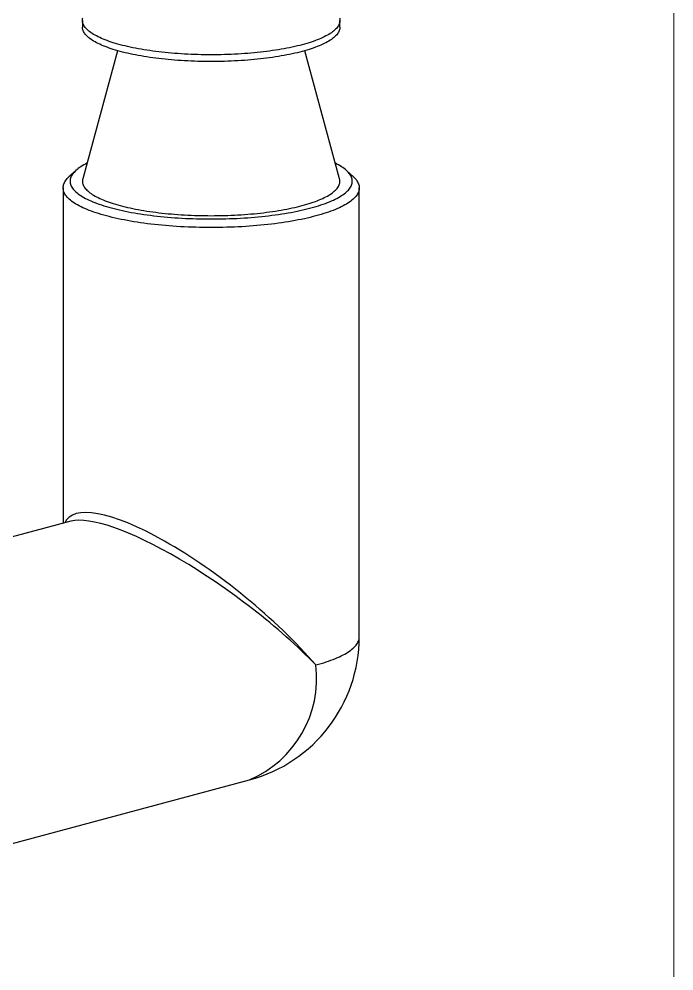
# Model space of a CAD drawing. Header units: inches. Extents: x 0.08 to 3.4, y 0.08 to 2.61.
# Drawn here: x 3.1602 to 3.3955, y 2.0266 to 2.3687 of the extents above; entities that cross this region are included whole.
import ezdxf

# ---------------------------------------------------------------- set-up
doc = ezdxf.new("R2010")
doc.units = ezdxf.units.IN
doc.header["$LTSCALE"] = 0.31586
doc.header["$MEASUREMENT"] = 0
doc.linetypes.add('SLD-Solid', pattern=[0])

msp = doc.modelspace()

# ---------------------------------------------------------------- linework, layer by layer
at = {"color": 7, "linetype": 'SLD-Solid', "lineweight": 18}
msp.add_line((3.395495, 0.078965), (3.395495, 2.605845), dxfattribs=at)
at = {"color": 7, "linetype": 'SLD-Solid', "lineweight": 25}
for p, q in [((3.1829963, 2.3682079), (3.1829963, 2.3657993)), ((3.2754934, 2.3657993), (3.2754934, 2.3682079)), ((3.1956049, 2.3572965), (3.1831182, 2.3113019)), ((3.2753716, 2.3113019), (3.2628848, 2.3572965)), ((3.1805581, 2.3141792), (3.1781568, 2.3119569)), ((3.280333, 2.3119569), (3.2779317, 2.3141792)), ((3.1760591, 2.3079945), (3.1760591, 2.1874353)), ((3.2824307, 2.1466228), (3.2824307, 2.3079945)), ((3.1788372, 2.1881795), (3.0970446, 2.1662664)), ((3.1245719, 2.0635183), (3.2430086, 2.0952488))]:
    msp.add_line(p, q, dxfattribs=at)
at = {"color": 7, "linetype": 'SLD-Solid', "lineweight": 25, "flags": 128}
for points in [[(3.2753602, 2.3691475), (3.27543, 2.3688563), (3.2754776, 2.3685322), (3.2754934, 2.3682079), (3.2754776, 2.3678835), (3.27543, 2.3675594), (3.2753508, 2.3672357), (3.2752401, 2.3669127), (3.2750978, 2.3665906), (3.274924, 2.3662696), (3.274719, 2.3659499), (3.2744828, 2.3656317), (3.2742156, 2.3653154), (3.2739175, 2.365001), (3.2735889, 2.3646888), (3.2732299, 2.364379), (3.2728407, 2.3640718), (3.2724216, 2.3637675), (3.271973, 2.3634662), (3.271495, 2.3631682), (3.2709881, 2.3628736), (3.2704526, 2.3625827), (3.2698889, 2.3622956), (3.2692973, 2.3620126), (3.2686782, 2.3617339), (3.2680322, 2.3614595), (3.2673595, 2.3611898), (3.2666607, 2.3609249), (3.2659363, 2.360665), (3.2651867, 2.3604103), (3.2644125, 2.3601609), (3.2636142, 2.359917), (3.2627924, 2.3596788), (3.2619475, 2.3594465), (3.2610803, 2.3592201), (3.2601912, 2.3589999), (3.2592809, 2.3587861), (3.25835, 2.3585786), (3.2573992, 2.3583778), (3.2564291, 2.3581837), (3.2554403, 2.3579965), (3.2544336, 2.3578163), (3.2534097, 2.3576432), (3.2523691, 2.3574774), (3.2513128, 2.3573189), (3.2502413, 2.3571679), (3.2491554, 2.3570244), (3.2480559, 2.3568886), (3.2469434, 2.3567605), (3.2458189, 2.3566403), (3.244683, 2.3565281), (3.2435365, 2.3564238), (3.2423802, 2.3563276), (3.2412149, 2.3562396), (3.2400414, 2.3561597), (3.2388605, 2.3560881), (3.237673, 2.3560249), (3.2364797, 2.3559699), (3.2352815, 2.3559234), (3.2340792, 2.3558852), (3.2328735, 2.3558556), (3.2316653, 2.3558344), (3.2304555, 2.3558216), (3.2292449, 2.3558174), (3.2280342, 2.3558216), (3.2268244, 2.3558344), (3.2256163, 2.3558556), (3.2244106, 2.3558852), (3.2232082, 2.3559234), (3.22201, 2.3559699), (3.2208168, 2.3560249), (3.2196293, 2.3560881), (3.2184484, 2.3561597), (3.2172749, 2.3562396), (3.2161096, 2.3563276), (3.2149533, 2.3564238), (3.2138068, 2.3565281), (3.2126709, 2.3566403), (3.2115463, 2.3567605), (3.2104339, 2.3568886), (3.2093344, 2.3570244), (3.2082485, 2.3571679), (3.207177, 2.3573189), (3.2061206, 2.3574774), (3.2050801, 2.3576432), (3.2040561, 2.3578163), (3.2030494, 2.3579965), (3.2020607, 2.3581837), (3.2010906, 2.3583778), (3.2001397, 2.3585786), (3.1992089, 2.3587861), (3.1982986, 2.3589999), (3.1974095, 2.3592201), (3.1965422, 2.3594465), (3.1956974, 2.3596788), (3.1948755, 2.359917), (3.1940772, 2.3601609), (3.193303, 2.3604103), (3.1925534, 2.360665), (3.191829, 2.3609249), (3.1911303, 2.3611898), (3.1904576, 2.3614595), (3.1898115, 2.3617339), (3.1891925, 2.3620126), (3.1886009, 2.3622956), (3.1880371, 2.3625827), (3.1875016, 2.3628736), (3.1869947, 2.3631682), (3.1865168, 2.3634662), (3.1860682, 2.3637675), (3.1856491, 2.3640718), (3.1852599, 2.364379), (3.1849009, 2.3646888), (3.1845722, 2.365001), (3.1842742, 2.3653154), (3.184007, 2.3656317), (3.1837708, 2.3659499), (3.1835657, 2.3662696), (3.183392, 2.3665906), (3.1832497, 2.3669127), (3.1831389, 2.3672357), (3.1830597, 2.3675594), (3.1830122, 2.3678835), (3.1829963, 2.3682079), (3.1830122, 2.3685322), (3.1830597, 2.3688563), (3.1831295, 2.3691475)], [(3.2754934, 2.3657993), (3.2754776, 2.365475), (3.27543, 2.3651509), (3.2753508, 2.3648272), (3.2752401, 2.3645042), (3.2750978, 2.364182), (3.274924, 2.363861), (3.274719, 2.3635413), (3.2744828, 2.3632232), (3.2742156, 2.3629068), (3.2739175, 2.3625924), (3.2735889, 2.3622802), (3.2732299, 2.3619705), (3.2728407, 2.3616633), (3.2724216, 2.361359), (3.271973, 2.3610577), (3.271495, 2.3607597), (3.2709881, 2.3604651), (3.2704526, 2.3601742), (3.2698889, 2.3598871), (3.2692973, 2.3596041), (3.2686782, 2.3593253), (3.2680322, 2.359051), (3.2673595, 2.3587813), (3.2666607, 2.3585164), (3.2659363, 2.3582565), (3.2651867, 2.3580017), (3.2644125, 2.3577524), (3.2636142, 2.3575085), (3.2627924, 2.3572703), (3.2619475, 2.3570379), (3.2610803, 2.3568116), (3.2601912, 2.3565914), (3.2592809, 2.3563775), (3.25835, 2.3561701), (3.2573992, 2.3559693), (3.2564291, 2.3557752), (3.2554403, 2.355588), (3.2544336, 2.3554078), (3.2534097, 2.3552347), (3.2523691, 2.3550689), (3.2513128, 2.3549104), (3.2502413, 2.3547593), (3.2491554, 2.3546159), (3.2480559, 2.3544801), (3.2469434, 2.354352), (3.2458189, 2.3542318), (3.244683, 2.3541195), (3.2435365, 2.3540153), (3.2423802, 2.3539191), (3.2412149, 2.353831), (3.2400414, 2.3537512), (3.2388605, 2.3536796), (3.237673, 2.3536163), (3.2364797, 2.3535614), (3.2352815, 2.3535148), (3.2340792, 2.3534767), (3.2328735, 2.353447), (3.2316653, 2.3534258), (3.2304555, 2.3534131), (3.2292449, 2.3534088), (3.2280342, 2.3534131), (3.2268244, 2.3534258), (3.2256163, 2.353447), (3.2244106, 2.3534767), (3.2232082, 2.3535148), (3.22201, 2.3535614), (3.2208168, 2.3536163), (3.2196293, 2.3536796), (3.2184484, 2.3537512), (3.2172749, 2.353831), (3.2161096, 2.3539191), (3.2149533, 2.3540153), (3.2138068, 2.3541195), (3.2126709, 2.3542318), (3.2115463, 2.354352), (3.2104339, 2.3544801), (3.2093344, 2.3546159), (3.2082485, 2.3547593), (3.207177, 2.3549104), (3.2061206, 2.3550689), (3.2050801, 2.3552347), (3.2040561, 2.3554078), (3.2030494, 2.355588), (3.2020607, 2.3557752), (3.2010906, 2.3559693), (3.2001397, 2.3561701), (3.1992089, 2.3563775), (3.1982986, 2.3565914), (3.1974095, 2.3568116), (3.1965422, 2.3570379), (3.1956974, 2.3572703), (3.1948755, 2.3575085), (3.1940772, 2.3577524), (3.193303, 2.3580017), (3.1925534, 2.3582565), (3.191829, 2.3585164), (3.1911303, 2.3587813), (3.1904576, 2.359051), (3.1898115, 2.3593253), (3.1891925, 2.3596041), (3.1886009, 2.3598871), (3.1880371, 2.3601742), (3.1875016, 2.3604651), (3.1869947, 2.3607597), (3.1865168, 2.3610577), (3.1860682, 2.361359), (3.1856491, 2.3616633), (3.1852599, 2.3619705), (3.1849009, 2.3622802), (3.1845722, 2.3625924), (3.1842742, 2.3629068), (3.184007, 2.3632232), (3.1837708, 2.3635413), (3.1835657, 2.363861), (3.183392, 2.364182), (3.1832497, 2.3645042), (3.1831389, 2.3648272), (3.1830597, 2.3651509), (3.1830122, 2.365475), (3.1829963, 2.3657993)], [(3.1846227, 2.3168436), (3.1840834, 2.316568), (3.1834965, 2.3162491), (3.182941, 2.3159263), (3.1824172, 2.3155997), (3.1819255, 2.3152695), (3.1814663, 2.3149359), (3.1810397, 2.3145993), (3.1806462, 2.3142598), (3.1802861, 2.3139177), (3.1799594, 2.3135731), (3.1796666, 2.3132264), (3.1794077, 2.3128777), (3.179183, 2.3125273), (3.1789926, 2.3121755), (3.1788366, 2.3118225), (3.1787152, 2.3114685), (3.1786284, 2.3111138), (3.1785764, 2.3107585), (3.178559, 2.3104031), (3.1785764, 2.3100476), (3.1786284, 2.3096924), (3.1787152, 2.3093377), (3.1788366, 2.3089837), (3.1789926, 2.3086306), (3.179183, 2.3082788), (3.1794077, 2.3079284), (3.1796666, 2.3075798), (3.1799594, 2.3072331), (3.1802861, 2.3068885), (3.1806462, 2.3065463), (3.1810397, 2.3062068), (3.1814663, 2.3058702), (3.1819255, 2.3055367), (3.1824172, 2.3052065), (3.182941, 2.3048799), (3.1834965, 2.304557), (3.1840834, 2.3042382), (3.1847012, 2.3039236), (3.1853496, 2.3036134), (3.186028, 2.3033079), (3.1867361, 2.3030073), (3.1874733, 2.3027117), (3.1882391, 2.3024214), (3.1890331, 2.3021365), (3.1898545, 2.3018573), (3.190703, 2.301584), (3.1915779, 2.3013167), (3.1924786, 2.3010557), (3.1934045, 2.3008011)], [(3.1934045, 2.3008011), (3.194355, 2.300553), (3.1953294, 2.3003117), (3.196327, 2.3000773), (3.1973472, 2.29985), (3.1983893, 2.2996299), (3.1994525, 2.2994172), (3.2005361, 2.299212), (3.2016394, 2.2990145), (3.2027616, 2.2988248), (3.2039019, 2.298643), (3.2050597, 2.2984693), (3.206234, 2.2983038), (3.207424, 2.2981466), (3.2086291, 2.2979978), (3.2098482, 2.2978574), (3.2110807, 2.2977257), (3.2123256, 2.2976027), (3.2135821, 2.2974884), (3.2148493, 2.297383), (3.2161264, 2.2972865), (3.2174125, 2.297199), (3.2187067, 2.2971205), (3.2200081, 2.2970512), (3.2213159, 2.2969909), (3.222629, 2.2969399), (3.2239468, 2.2968982), (3.2252681, 2.2968656), (3.2265922, 2.2968424), (3.2279181, 2.2968284), (3.2292449, 2.2968238), (3.2305717, 2.2968284), (3.2318976, 2.2968424), (3.2332216, 2.2968656), (3.234543, 2.2968982), (3.2358607, 2.2969399), (3.2371739, 2.2969909), (3.2384817, 2.2970512), (3.2397831, 2.2971205), (3.2410773, 2.297199), (3.2423634, 2.2972865), (3.2436405, 2.297383), (3.2449077, 2.2974884), (3.2461642, 2.2976027), (3.2474091, 2.2977257), (3.2486415, 2.2978574), (3.2498607, 2.2979978), (3.2510657, 2.2981466), (3.2522558, 2.2983038), (3.2534301, 2.2984693), (3.2545878, 2.298643), (3.2557282, 2.2988248), (3.2568504, 2.2990145), (3.2579537, 2.299212), (3.2590373, 2.2994172), (3.2601005, 2.2996299), (3.2611425, 2.29985), (3.2621627, 2.3000773), (3.2631604, 2.3003117), (3.2641347, 2.300553), (3.2650852, 2.3008011), (3.2660111, 2.3010557), (3.2669118, 2.3013167), (3.2677867, 2.301584), (3.2686352, 2.3018573), (3.2694567, 2.3021365), (3.2702506, 2.3024214), (3.2710165, 2.3027117), (3.2717536, 2.3030073), (3.2724617, 2.3033079), (3.2731402, 2.3036134), (3.2737885, 2.3039236), (3.2744063, 2.3042382), (3.2749932, 2.304557), (3.2755487, 2.3048799), (3.2760725, 2.3052065), (3.2765642, 2.3055367), (3.2770235, 2.3058702), (3.27745, 2.3062068), (3.2778435, 2.3065463), (3.2782037, 2.3068885), (3.2785303, 2.3072331), (3.2788232, 2.3075798), (3.279082, 2.3079284), (3.2793067, 2.3082788), (3.2794972, 2.3086306), (3.2796531, 2.3089837), (3.2797745, 2.3093377), (3.2798613, 2.3096924), (3.2799134, 2.3100476), (3.2799308, 2.3104031), (3.2799134, 2.3107585), (3.2798613, 2.3111138), (3.2797745, 2.3114685), (3.2796531, 2.3118225), (3.2794972, 2.3121755), (3.2793067, 2.3125273), (3.279082, 2.3128777), (3.2788232, 2.3132264), (3.2785303, 2.3135731), (3.2782037, 2.3139177), (3.2778435, 2.3142598), (3.27745, 2.3145993), (3.2770235, 2.3149359), (3.2765642, 2.3152695), (3.2760725, 2.3155997), (3.2755487, 2.3159263), (3.2749932, 2.3162491), (3.2744063, 2.316568), (3.2738671, 2.3168436)], [(3.1916368, 2.2979189), (3.1906653, 2.2981861), (3.1897201, 2.2984601), (3.1888021, 2.2987405), (3.1879117, 2.2990273), (3.1870497, 2.2993203), (3.1862167, 2.2996192), (3.1854131, 2.2999238), (3.1846395, 2.3002339), (3.1838965, 2.3005494), (3.1831846, 2.30087), (3.1825043, 2.3011955), (3.181856, 2.3015256), (3.1812401, 2.3018602), (3.1806572, 2.3021989), (3.1801076, 2.3025417), (3.1795916, 2.3028881), (3.1791097, 2.3032381), (3.1786622, 2.3035913), (3.1782493, 2.3039476), (3.1778713, 2.3043066), (3.1775286, 2.3046682), (3.1772213, 2.305032), (3.1769497, 2.3053979), (3.1767139, 2.3057655), (3.1765141, 2.3061347), (3.1763504, 2.3065051), (3.176223, 2.3068766), (3.176132, 2.3072488), (3.1760773, 2.3076215), (3.1760591, 2.3079945), (3.1760773, 2.3083675), (3.176132, 2.3087403), (3.176223, 2.3091125), (3.1763504, 2.309484), (3.1765141, 2.3098544), (3.1767139, 2.3102236), (3.1769497, 2.3105912), (3.1772213, 2.3109571), (3.1775286, 2.3113209), (3.1778713, 2.3116825), (3.1781568, 2.3119569)], [(3.1831182, 2.3113019), (3.1830597, 2.3110515), (3.1830122, 2.3107274), (3.1829963, 2.3104031), (3.1830122, 2.3100787), (3.1830597, 2.3097546), (3.1831389, 2.3094309), (3.1832497, 2.3091079), (3.183392, 2.3087858), (3.1835657, 2.3084648), (3.1837708, 2.3081451), (3.184007, 2.3078269), (3.1842742, 2.3075106), (3.1845722, 2.3071962), (3.1849009, 2.306884), (3.1852599, 2.3065742), (3.1856491, 2.306267), (3.1860682, 2.3059627), (3.1865168, 2.3056614), (3.1869947, 2.3053634), (3.1875016, 2.3050688), (3.1880371, 2.3047779), (3.1886009, 2.3044908), (3.1891925, 2.3042078), (3.1898115, 2.3039291), (3.1904576, 2.3036547), (3.1911303, 2.303385), (3.191829, 2.3031201), (3.1925534, 2.3028602), (3.193303, 2.3026055), (3.1940772, 2.3023561), (3.1948755, 2.3021122), (3.1956974, 2.301874), (3.1965422, 2.3016417), (3.1974095, 2.3014153), (3.1982986, 2.3011951), (3.1992089, 2.3009813), (3.2001397, 2.3007739), (3.2010906, 2.300573), (3.2020607, 2.300379), (3.2030494, 2.3001917), (3.2040561, 2.3000115), (3.2050801, 2.2998384), (3.2061206, 2.2996726), (3.207177, 2.2995141), (3.2082485, 2.2993631), (3.2093344, 2.2992196), (3.2104339, 2.2990838), (3.2115463, 2.2989558), (3.2126709, 2.2988356), (3.2138068, 2.2987233), (3.2149533, 2.298619), (3.2161096, 2.2985228), (3.2172749, 2.2984348), (3.2184484, 2.2983549), (3.2196293, 2.2982833), (3.2208168, 2.2982201), (3.22201, 2.2981651), (3.2232082, 2.2981186), (3.2244106, 2.2980805), (3.2256163, 2.2980508), (3.2268244, 2.2980296), (3.2280342, 2.2980168), (3.2292449, 2.2980126), (3.2304555, 2.2980168), (3.2316653, 2.2980296), (3.2328735, 2.2980508), (3.2340792, 2.2980805), (3.2352815, 2.2981186), (3.2364797, 2.2981651), (3.237673, 2.2982201), (3.2388605, 2.2982833), (3.2400414, 2.2983549), (3.2412149, 2.2984348), (3.2423802, 2.2985228), (3.2435365, 2.298619), (3.244683, 2.2987233), (3.2458189, 2.2988356), (3.2469434, 2.2989558), (3.2480559, 2.2990838), (3.2491554, 2.2992196), (3.2502413, 2.2993631), (3.2513128, 2.2995141), (3.2523691, 2.2996726), (3.2534097, 2.2998384), (3.2544336, 2.3000115), (3.2554403, 2.3001917), (3.2564291, 2.300379), (3.2573992, 2.300573), (3.25835, 2.3007739), (3.2592809, 2.3009813), (3.2601912, 2.3011951), (3.2610803, 2.3014153), (3.2619475, 2.3016417)], [(3.280333, 2.3119569), (3.2806184, 2.3116825), (3.2809612, 2.3113209), (3.2812685, 2.3109571), (3.2815401, 2.3105912), (3.2817759, 2.3102236), (3.2819757, 2.3098544), (3.2821393, 2.309484), (3.2822667, 2.3091125), (3.2823578, 2.3087403), (3.2824125, 2.3083675), (3.2824307, 2.3079945), (3.2824125, 2.3076215), (3.2823578, 2.3072488), (3.2822667, 2.3068766), (3.2821393, 2.3065051), (3.2819757, 2.3061347), (3.2817759, 2.3057655), (3.2815401, 2.3053979), (3.2812685, 2.305032), (3.2809612, 2.3046682), (3.2806184, 2.3043066), (3.2802405, 2.3039476), (3.2798276, 2.3035913), (3.27938, 2.3032381), (3.2788981, 2.3028881), (3.2783822, 2.3025417), (3.2778325, 2.3021989), (3.2772496, 2.3018602), (3.2766338, 2.3015256), (3.2759855, 2.3011955), (3.2753051, 2.30087), (3.2745932, 2.3005494), (3.2738503, 2.3002339), (3.2730767, 2.2999238), (3.2722731, 2.2996192), (3.27144, 2.2993203), (3.270578, 2.2990273), (3.2696877, 2.2987405), (3.2687696, 2.2984601), (3.2678245, 2.2981861), (3.2668529, 2.2979189), (3.2658556, 2.2976586), (3.2648331, 2.2974054), (3.2637863, 2.2971595), (3.2627158, 2.2969209), (3.2616224, 2.29669), (3.2605067, 2.2964668), (3.2593697, 2.2962515), (3.258212, 2.2960443), (3.2570344, 2.2958452), (3.2558378, 2.2956545), (3.254623, 2.2954722), (3.2533907, 2.2952985), (3.252142, 2.2951335), (3.2508775, 2.2949774), (3.2495982, 2.2948301), (3.248305, 2.2946919), (3.2469987, 2.2945628), (3.2456802, 2.2944429), (3.2443505, 2.2943323), (3.2430104, 2.294231), (3.2416609, 2.2941392), (3.2403028, 2.2940569), (3.2389372, 2.2939841), (3.237565, 2.2939209), (3.236187, 2.2938674), (3.2348043, 2.2938235), (3.2334178, 2.2937894), (3.2320284, 2.293765), (3.2306371, 2.2937504), (3.2292449, 2.2937455), (3.2278526, 2.2937504), (3.2264613, 2.293765), (3.225072, 2.2937894), (3.2236854, 2.2938235), (3.2223027, 2.2938674), (3.2209248, 2.2939209), (3.2195525, 2.2939841), (3.2181869, 2.2940569), (3.2168289, 2.2941392), (3.2154794, 2.294231), (3.2141393, 2.2943323), (3.2128096, 2.2944429), (3.2114911, 2.2945628), (3.2101848, 2.2946919), (3.2088915, 2.2948301), (3.2076123, 2.2949774), (3.2063478, 2.2951335), (3.205099, 2.2952985), (3.2038668, 2.2954722), (3.202652, 2.2956545), (3.2014554, 2.2958452), (3.2002778, 2.2960443), (3.1991201, 2.2962515), (3.197983, 2.2964668), (3.1968674, 2.29669), (3.195774, 2.2969209), (3.1947035, 2.2971595), (3.1936566, 2.2974054), (3.1926342, 2.2976586), (3.1916368, 2.2979189)], [(3.2619475, 2.3016417), (3.2627924, 2.301874), (3.2636142, 2.3021122), (3.2644125, 2.3023561), (3.2651867, 2.3026055), (3.2659363, 2.3028602), (3.2666607, 2.3031201), (3.2673595, 2.303385), (3.2680322, 2.3036547), (3.2686782, 2.3039291), (3.2692973, 2.3042078), (3.2698889, 2.3044908), (3.2704526, 2.3047779), (3.2709881, 2.3050688), (3.271495, 2.3053634), (3.271973, 2.3056614), (3.2724216, 2.3059627), (3.2728407, 2.306267), (3.2732299, 2.3065742), (3.2735889, 2.306884), (3.2739175, 2.3071962), (3.2742156, 2.3075106), (3.2744828, 2.3078269), (3.274719, 2.3081451), (3.274924, 2.3084648), (3.2750978, 2.3087858), (3.2752401, 2.3091079), (3.2753508, 2.3094309), (3.27543, 2.3097546), (3.2754776, 2.3100787), (3.2754934, 2.3104031), (3.2754776, 2.3107274), (3.27543, 2.3110515), (3.2753716, 2.3113019)]]:
    msp.add_lwpolyline(points, dxfattribs=at)
at = {"color": 8, "linetype": 'SLD-Solid', "lineweight": 25, "flags": 128}
msp.add_lwpolyline([(3.2668529, 2.1365472), (3.2678245, 2.1368144), (3.2687696, 2.1370884), (3.2696877, 2.1373688), (3.270578, 2.1376556), (3.27144, 2.1379486), (3.2722731, 2.1382475), (3.2730767, 2.1385521), (3.2738503, 2.1388622), (3.2745932, 2.1391777), (3.2753051, 2.1394983), (3.2759855, 2.1398238), (3.2766338, 2.1401539), (3.2772496, 2.1404885), (3.2778325, 2.1408272), (3.2783822, 2.14117), (3.2788981, 2.1415164), (3.27938, 2.1418664), (3.2798276, 2.1422196), (3.2802405, 2.1425759), (3.2806184, 2.1429349), (3.2809612, 2.1432965), (3.2812685, 2.1436603), (3.2815401, 2.1440262), (3.2817759, 2.1443938), (3.2819757, 2.144763), (3.2821393, 2.1451334), (3.2822667, 2.1455049), (3.2823578, 2.1458771), (3.2824125, 2.1462498), (3.2824307, 2.1466228)], dxfattribs=at)
at = {"color": 7, "linetype": 'SLD-Solid', "lineweight": 25}
msp.add_arc((3.2292449, 2.1466228), 0.0531858, 284.997961, 0, dxfattribs=at)
at = {"color": 8, "linetype": 'SLD-Solid', "lineweight": 25}
msp.add_arc((3.2275214, 2.1317233), 0.0396263, 293.00622, 6.992288, dxfattribs=at)
for major_axis, ratio, start_param, end_param in [((0.0518366, -0.0422755), 0.28157263, 1.0111219, 3.22224743), ((0.0534986, -0.0396252), 0.25576689, 0.99557821, 2.94105673)]:
    msp.add_ellipse((3.2292449, 2.1466228), major_axis=major_axis, ratio=ratio, start_param=start_param, end_param=end_param, dxfattribs=at)
at = {"color": 7, "linetype": 'SLD-Solid', "lineweight": 25}
msp.add_ellipse((3.2292449, 2.1466228), major_axis=(0.0534986, -0.0396252), ratio=0.25576689, start_param=2.94105673, end_param=2.942772, dxfattribs=at)

doc.saveas('drawing.dxf')
